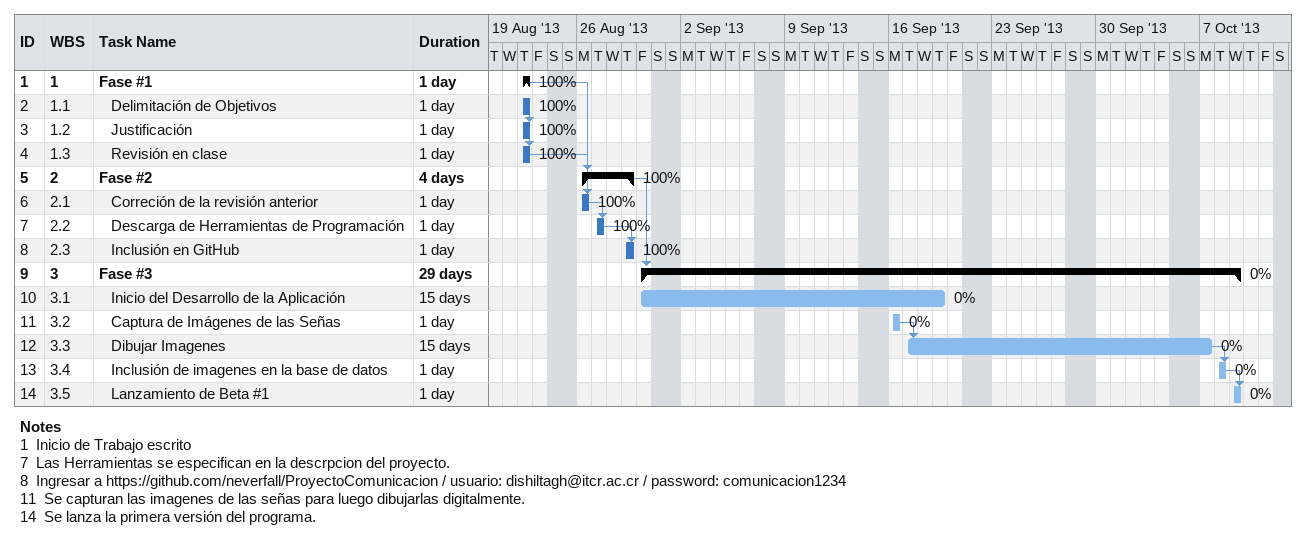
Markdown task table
| ID | WBS | Task | Duration | Start | Finish | Predecessors | % complete |
|---|---|---|---|---|---|---|---|
| 1 | 1 | **Fase #1** | 1d | 2013-08-22 | 2013-08-22 |  | 100 |
| 2 | 1.1 | Delimitación de Objetivos | 1d | 2013-08-22 | 2013-08-22 |  | 100 |
| 3 | 1.2 | Justificación | 1d | 2013-08-22 | 2013-08-22 | 2 | 100 |
| 4 | 1.3 | Revisión en clase | 1d | 2013-08-22 | 2013-08-22 | 3 | 100 |
| 5 | 2 | **Fase #2** | 4d | 2013-08-26 | 2013-08-29 | 1 | 100 |
| 6 | 2.1 | Correción de la revisión anterior | 1d | 2013-08-26 | 2013-08-26 | 4 | 100 |
| 7 | 2.2 | Descarga de Herramientas de Programación | 1d | 2013-08-27 | 2013-08-27 | 6 | 100 |
| 8 | 2.3 | Inclusión en GitHub | 1d | 2013-08-29 | 2013-08-29 | 7 | 100 |
| 9 | 3 | **Fase #3** | 29d | 2013-08-30 | 2013-10-09 | 5 | 0 |
| 10 | 3.1 | Inicio del Desarrollo de la Aplicación | 15d | 2013-08-30 | 2013-09-19 |  | 0 |
| 11 | 3.2 | Captura de Imágenes de las Señas | 1d | 2013-09-16 | 2013-09-16 |  | 0 |
| 12 | 3.3 | Dibujar Imagenes | 15d | 2013-09-17 | 2013-10-07 | 11 | 0 |
| 13 | 3.4 | Inclusión de imagenes en la base de datos | 1d | 2013-10-08 | 2013-10-08 | 12 | 0 |
| 14 | 3.5 | Lanzamiento de Beta #1 | 1d | 2013-10-09 | 2013-10-09 | 13 | 0 |

Notes
- 1: Inicio de Trabajo escrito
- 7: Las Herramientas se especifican en la descrpcion del proyecto.
- 8: Ingresar a https://github.com/neverfall/ProyectoComunicacion / usuario: dishiltagh@itcr.ac.cr / password: comunicacion1234
- 11: Se capturan las imagenes de las señas para luego dibujarlas digitalmente.
- 14: Se lanza la primera versión del programa.
